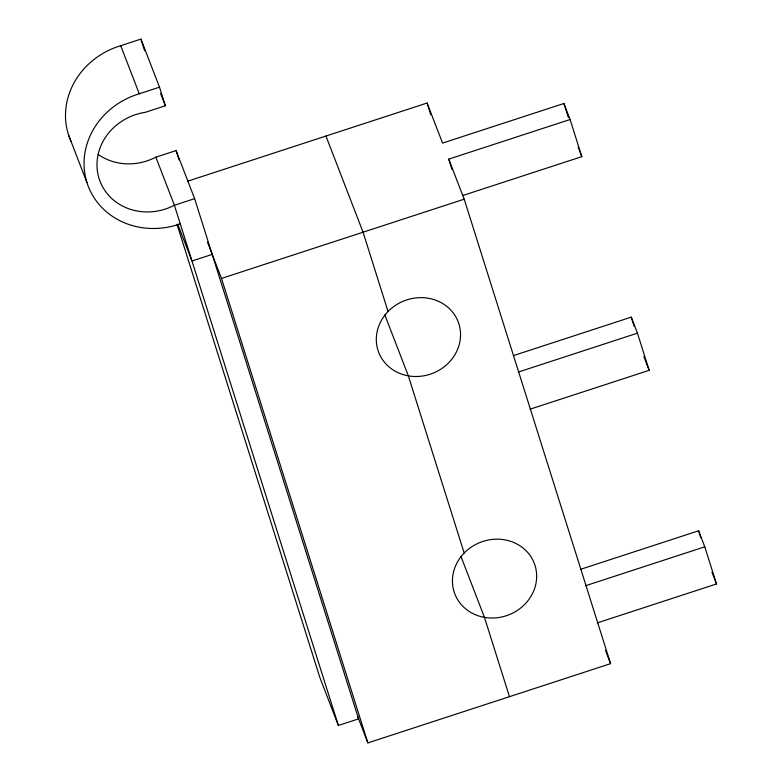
<?xml version="1.0" encoding="UTF-8"?>
<svg xmlns="http://www.w3.org/2000/svg" width="782" height="782" viewBox="0 0 782 782"><rect width="100%" height="100%" fill="white"/><g stroke="black" fill="none" stroke-linecap="round" stroke-linejoin="round"><path stroke-width="1.17" d="M70.976 141.278A74.525 68.181 -21.1 0 1 120.721 45.708L140.946 39.1L159.499 87.173L165.354 105.756L145.129 112.364A54.095 49.491 -21.1 0 0 99.089 178.619A54.095 49.491 -21.1 0 0 174.406 205.255L194.63 198.648L358.596 718.863L338.371 725.461L319.818 677.388L177.094 224.551M180.261 223.838A74.525 68.181 -21.1 0 1 86.949 182.577A74.525 68.181 -21.1 0 1 139.274 93.781L159.499 87.173M98.18 154.455A54.095 49.491 -21.1 0 0 155.853 157.172L176.087 150.574L194.63 198.648M187.856 181.131L427.099 103.029L442.563 143.096L563.92 103.478L570.107 119.499L581.818 156.654L462.768 195.52M452.035 169.567L448.741 159.117L570.107 119.499M212.205 254.385L191.971 260.993L177.739 224.092M207.455 242.088L221.482 278.431L464.205 199.185L610.595 663.654L367.872 742.9L357.736 716.625M513.373 355.624L631.269 317.13L637.447 333.161L649.158 370.316L530.108 409.182M518.398 372.027L637.447 333.161M580.713 569.276L698.609 530.792L704.787 546.813L716.498 583.968L597.448 622.834M585.738 585.679L704.787 546.813M578.113 147.045L581.818 156.654M643.801 356.426L649.158 370.316M711.972 572.219L716.498 583.968M448.741 159.117L464.205 199.185M605.444 650.301L610.595 663.654M325.967 136.048L363.063 232.205L388.058 311.5A42.57 38.944 -21.1 0 0 408.341 375.859L464.185 553.021A42.57 38.944 -21.1 0 0 484.469 617.379L509.463 696.674M384.773 314.765L408.341 375.859A42.57 38.944 -21.1 0 0 458.887 323.865A42.57 38.944 -21.1 0 0 388.058 311.5M460.901 556.295L484.469 617.379A42.57 38.944 -21.1 0 0 535.005 565.396A42.57 38.944 -21.1 0 0 464.185 553.021M160.613 93.459L165.354 105.756M120.721 45.708L139.274 93.781M155.853 157.172L174.406 205.255L338.371 725.461M68.396 134.504L86.949 182.577M563.92 103.478L568.318 117.408M631.269 317.13L634.192 326.417M698.609 530.792L700.799 537.752M427.099 103.029L430.765 114.671M221.482 278.431L367.872 742.9M140.946 39.1L144.611 50.713M176.087 150.574L179.01 159.86"/></g></svg>
